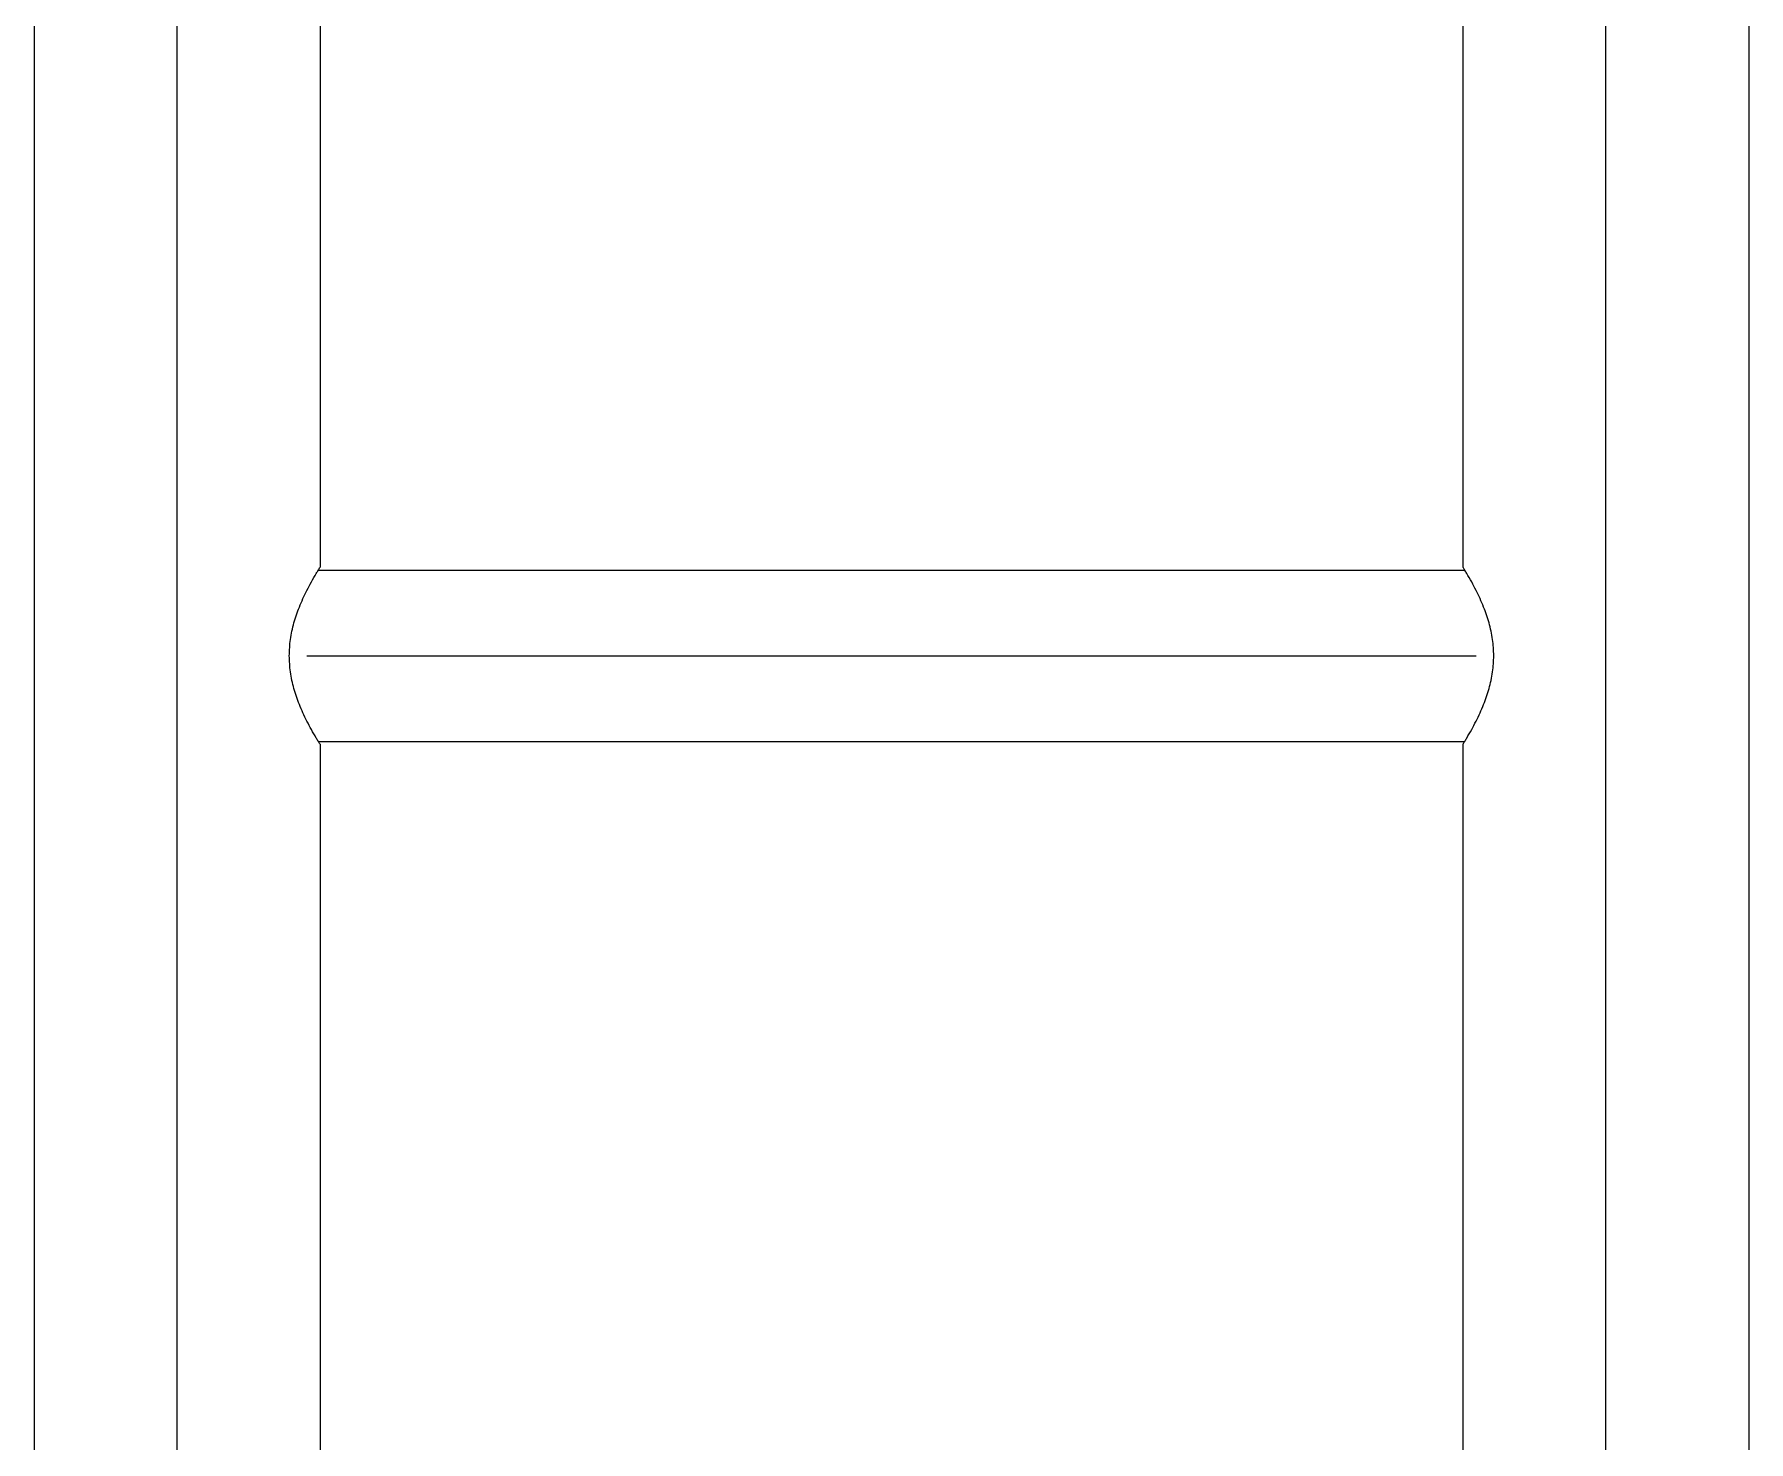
# Model space of a CAD drawing. Header units: millimetres. Extents: x -73584 to -37571, y -61249 to -50748.
# Drawn here: x -48014.7 to -47714.7, y -52860.7 to -52614.4 of the extents above; entities that cross this region are included whole.
import ezdxf

# ---------------------------------------------------------------- set-up
doc = ezdxf.new("R2010")
doc.units = ezdxf.units.MM
doc.header["$LTSCALE"] = 200
doc.linetypes.add('DOT_CENTER', pattern=[14, 12, -1, 0, -1])
doc.layers.add('1', color=7, linetype='Continuous')

# ---------------------------------------------------------------- blocks, each defined once
blk = doc.blocks.new('23-D0018-A_STEP-LADDER_TUBE-Ø30xS3_STACKING_Absen_3__92', base_point=(-155.2, -368.81))
at = {"color": 7, "linetype": 'Continuous'}
for p, q in [((-155.2, -168.19), (-155.2, -368.81)), ((-125.2, -168.19), (-125.2, -368.81))]:
    blk.add_line(p, q, dxfattribs=at)
at = {"layer": '1', "color": 1, "linetype": 'DOT_CENTER'}
blk.add_line((-140.2, -166.19), (-140.2, -370.81), dxfattribs=at)
blk = doc.blocks.new('23-D0472-A_BACK-LADDER_STACKING_Absen__97', base_point=(-490.2, -423.5))
at = {"layer": '1', "color": 1, "linetype": 'DOT_CENTER'}
blk.add_line((511.8, -393.5), (-492.2, -393.5), dxfattribs=at)
blk = doc.blocks.new('23-D0473-A_TUBE-1m-Ø50xS4-LADDER_STACKING_Absen__100', base_point=(-453.2, -418.5))
at = {"color": 7, "linetype": 'Continuous'}
for p, q in [((-374.7, -368.5), (-155.7, -368.5)), ((-124.7, -368.5), (94.3, -368.5)), ((-453.2, -418.5), (459.8, -418.5))]:
    blk.add_line(p, q, dxfattribs=at)
for points in [[(-155.2, -368.81), (-155.45, -368.65), (-155.7, -368.5)], [(-125.2, -368.81), (-125.49, -368.98), (-125.78, -369.15), (-127.29, -370.02), (-128.75, -370.79), (-131.68, -372.11), (-134.45, -373.06), (-137.36, -373.68), (-140.2, -373.88), (-143.05, -373.68), (-145.95, -373.06), (-148.72, -372.11), (-151.64, -370.79), (-153.11, -370.02), (-154.62, -369.15), (-154.91, -368.98), (-155.2, -368.81)], [(-124.7, -368.5), (-124.95, -368.65), (-125.2, -368.81)]]:
    blk.add_spline(points, degree=3, dxfattribs=at)
blk = doc.blocks.new('PH_23_LADDER-1m-KOLOM_STACKING_Absen_2__102', base_point=(-490.2, -423.5))
for name, p in [('23-D0472-A_BACK-LADDER_STACKING_Absen__97', (-490.2, -423.5)), ('23-D0473-A_TUBE-1m-Ø50xS4-LADDER_STACKING_Absen__100', (-453.2, -418.5))]:
    blk.add_blockref(name, p)
blk = doc.blocks.new('23-D0473-A_TUBE-1m-Ø50xS4-LADDER_STACKING_Absen__107', base_point=(-453.2, -168.5))
at = {"color": 7, "linetype": 'Continuous'}
for p, q in [((-453.2, -118.5), (459.8, -118.5)), ((-374.7, -168.5), (-155.7, -168.5)), ((-124.7, -168.5), (94.3, -168.5))]:
    blk.add_line(p, q, dxfattribs=at)
for points in [[(-140.2, -163.12), (-143.05, -163.32), (-145.95, -163.94), (-148.72, -164.89), (-151.64, -166.21), (-153.11, -166.98), (-154.62, -167.85), (-155.16, -168.17), (-155.7, -168.5)], [(-125.2, -168.19), (-125.49, -168.02), (-125.78, -167.85), (-127.29, -166.98), (-128.75, -166.21), (-131.68, -164.89), (-134.45, -163.94), (-137.36, -163.32), (-140.2, -163.12)], [(-124.7, -168.5), (-124.95, -168.35), (-125.2, -168.19)]]:
    blk.add_spline(points, degree=3, dxfattribs=at)
blk = doc.blocks.new('23-D0472-A_BACK-LADDER_STACKING_Absen__109', base_point=(-490.2, -173.5))
at = {"layer": '1', "color": 1, "linetype": 'DOT_CENTER'}
blk.add_line((511.8, -143.5), (-492.2, -143.5), dxfattribs=at)
blk = doc.blocks.new('PH_23_LADDER-1m-KOLOM_STACKING_Absen__110', base_point=(-490.2, -173.5))
for name, p in [('23-D0472-A_BACK-LADDER_STACKING_Absen__109', (-490.2, -173.5)), ('23-D0473-A_TUBE-1m-Ø50xS4-LADDER_STACKING_Absen__107', (-453.2, -168.5))]:
    blk.add_blockref(name, p)
blk = doc.blocks.new('23-A0235-B_WELDING-ASSEMBLY_LADDER-1m_STACKING_Absen__111', base_point=(-490.2, -423.5))
for name, p in [('PH_23_LADDER-1m-KOLOM_STACKING_Absen__110', (-490.2, -173.5)), ('23-D0018-A_STEP-LADDER_TUBE-Ø30xS3_STACKING_Absen_3__92', (-155.2, -368.81)), ('PH_23_LADDER-1m-KOLOM_STACKING_Absen_2__102', (-490.2, -423.5))]:
    blk.add_blockref(name, p)
blk = doc.blocks.new('23-A0225-B_LADDER-1m_STACKING_Absen__136', base_point=(-490.2, -463.62))
blk.add_blockref('23-A0235-B_WELDING-ASSEMBLY_LADDER-1m_STACKING_Absen__111', (-490.2, -423.5))
blk = doc.blocks.new('*u405')
blk.add_blockref('23-A0225-B_LADDER-1m_STACKING_Absen__136', (61276.01, -511.73))

msp = doc.modelspace()

# ---------------------------------------------------------------- block references
at = {"color": 1, "xscale": -1, "rotation": 90}
msp.add_blockref('*u405', (-48181.319, 8902.855), dxfattribs=at)

doc.saveas('drawing.dxf')
